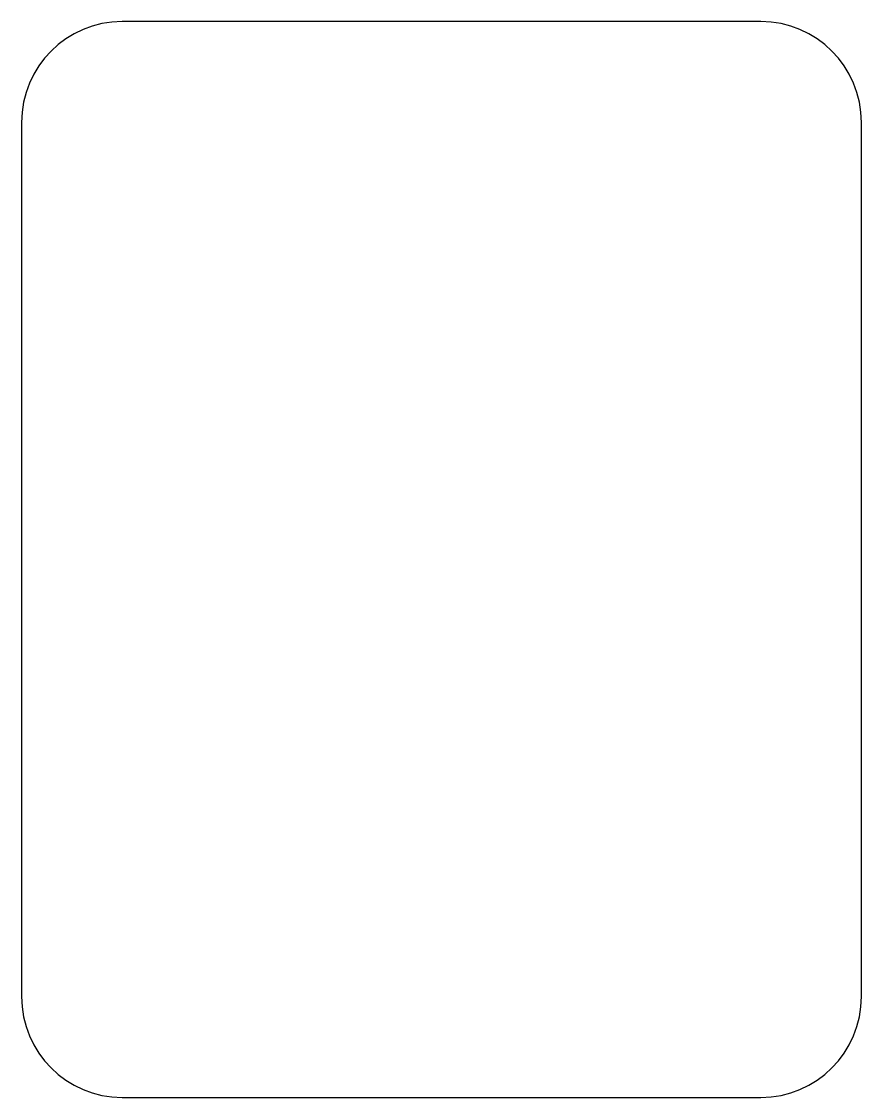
# Model space of a CAD drawing. Header units: millimetres. Extents: x -577.5 to -552.5, y -12.5 to 19.5.
import ezdxf

# ---------------------------------------------------------------- set-up
doc = ezdxf.new("R2010")
doc.units = ezdxf.units.MM

msp = doc.modelspace()

# ---------------------------------------------------------------- linework, layer by layer
at = {"color": 7, "linetype": 'Continuous', "lineweight": 25}
for p, q in [((-555.5, 19.5), (-574.5, 19.5)), ((-577.5, 16.5), (-577.5, -9.5)), ((-552.5, -9.5), (-552.5, 16.5)), ((-574.5, -12.5), (-555.5, -12.5))]:
    msp.add_line(p, q, dxfattribs=at)
for centre, start, end in [((-574.5, 16.5), 90, 180), ((-555.5, 16.5), 0, 90), ((-574.5, -9.5), 180, 270), ((-555.5, -9.5), 270, 0)]:
    msp.add_arc(centre, 3, start, end, dxfattribs=at)

doc.saveas('drawing.dxf')
